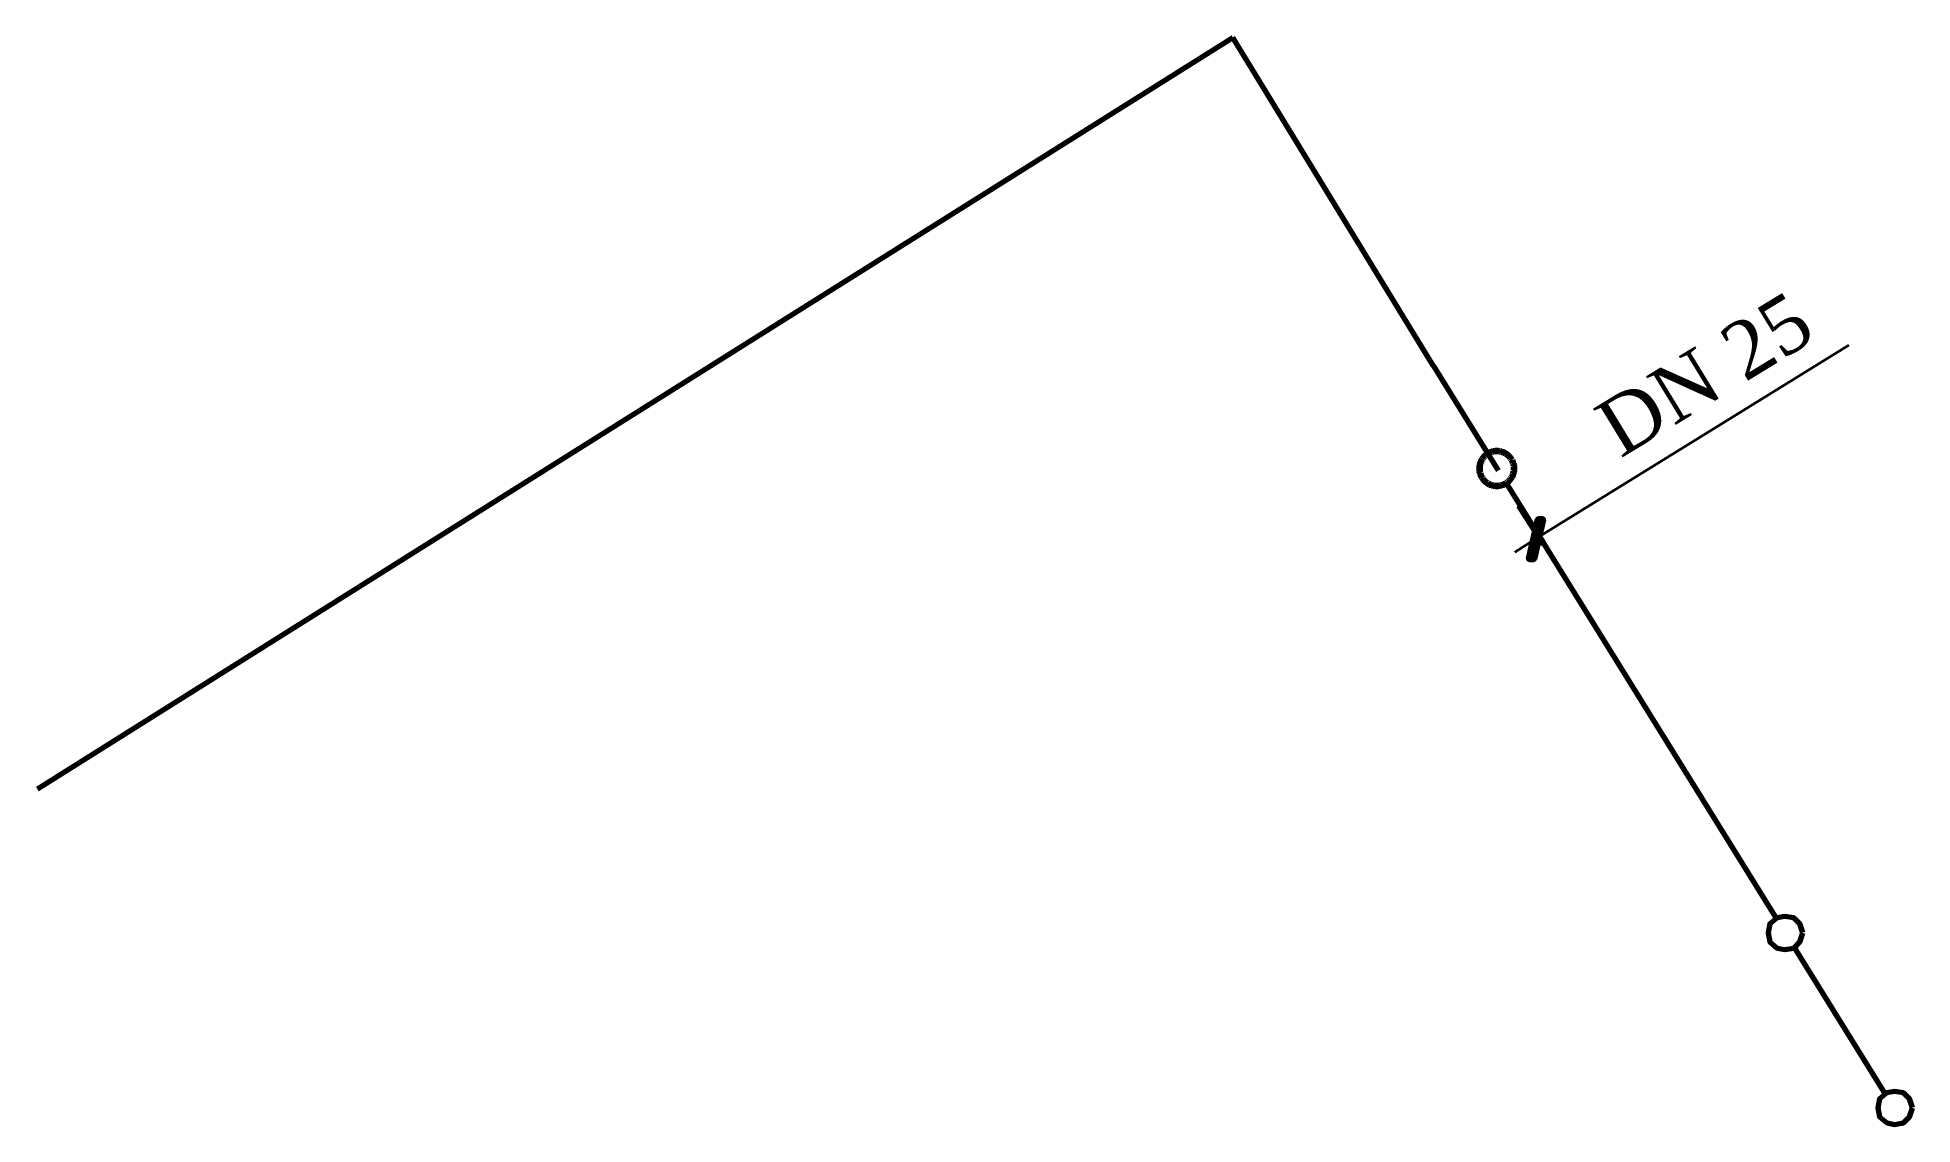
# Model space of a CAD drawing. Header units: millimetres. Extents: x 38 to 783, y 31 to 754.
# Drawn here: x 156.9 to 209.6, y 723.2 to 753.7 of the extents above.
import ezdxf

# ---------------------------------------------------------------- set-up
doc = ezdxf.new("R2010")
doc.units = ezdxf.units.MM
doc.layers.add('C00-00-00', color=40, linetype='Continuous')
for name, color, linetype, lineweight in [('Plyn_DR_venkovní', 40, 'PLYN_NÍZKOTLAKÝ_PO', 70), ('Plyn_DR_vnitřní', 40, '_PLYN_ROZVOD', 70), ('Plyn_popis', 40, 'Continuous', 70)]:
    doc.layers.add(name, color=color, linetype=linetype, lineweight=lineweight)
doc.styles.add('Times-Roman', font='times.ttf')
doc.linetypes.add('_PLYN_ROZVOD', pattern='A,1.38,-0.59,[127,manualvenky.shx,S=0.2,R=0,X=0,Y=0],-0.59', length=2.56)
doc.linetypes.add('PLYN_NÍZKOTLAKÝ_PO', pattern='A,7,-3,7,-3,7,-7,[12,insite.shx,S=1,R=0,X=0,Y=0],-7', length=41)

msp = doc.modelspace()

# ---------------------------------------------------------------- hatches: boundary and pattern name
at = {"layer": 'Plyn_popis'}
h = msp.add_hatch(color=256, dxfattribs=at)
h.paths.add_polyline_path([(198.848, 739.048), (198.975, 739.048), (199.102, 740.148)])
h.paths.add_polyline_path([(198.975, 739.048), (199.102, 740.148), (199.229, 740.148)])
h = msp.add_hatch(color=256, dxfattribs=at)
h.paths.add_polyline_path([(199.229, 740.148), (199.102, 740.148), (198.975, 739.048)])
h.paths.add_polyline_path([(199.102, 740.148), (198.975, 739.048), (198.848, 739.048)])
h = msp.add_hatch(color=256, dxfattribs=at)
h.dxf.hatch_style = 2
h.paths.add_polyline_path([(199.081, 739.598), (199.079, 739.585), (199.076, 739.573), (199.07, 739.562), (199.06, 739.551), (199.047, 739.542), (199.036, 739.537), (199.024, 739.535), (199.011, 739.535), (198.998, 739.537), (198.987, 739.542), (198.977, 739.549), (198.966, 739.56), (198.96, 739.57), (198.956, 739.582), (198.954, 739.595), (198.954, 739.607), (198.957, 739.62), (198.963, 739.631), (198.972, 739.643), (198.984, 739.652), (198.995, 739.657), (199.007, 739.661), (199.02, 739.661), (199.033, 739.659), (199.045, 739.655), (199.055, 739.649), (199.066, 739.638), (199.073, 739.628), (199.078, 739.617)])

# ---------------------------------------------------------------- linework, layer by layer
at = {"layer": 'C00-00-00', "lineweight": 100}
for points in [[(197.936, 742.069), (197.911, 742.069), (197.887, 742.067), (197.862, 742.064), (197.838, 742.059), (197.815, 742.054), (197.792, 742.047), (197.769, 742.04), (197.747, 742.031), (197.725, 742.021), (197.704, 742.011), (197.684, 741.999), (197.664, 741.986), (197.645, 741.973), (197.627, 741.958), (197.609, 741.943), (197.592, 741.927), (197.576, 741.91), (197.561, 741.892), (197.546, 741.874), (197.533, 741.855), (197.52, 741.835), (197.508, 741.814), (197.498, 741.793), (197.488, 741.772), (197.479, 741.75), (197.471, 741.727), (197.465, 741.704), (197.459, 741.681), (197.455, 741.657), (197.452, 741.632), (197.45, 741.607), (197.45, 741.582), (197.45, 741.557), (197.452, 741.533), (197.455, 741.508), (197.459, 741.484), (197.465, 741.461), (197.471, 741.438), (197.479, 741.415), (197.488, 741.393), (197.498, 741.371), (197.508, 741.35), (197.52, 741.33), (197.533, 741.31), (197.546, 741.291), (197.561, 741.273), (197.576, 741.255), (197.592, 741.238), (197.609, 741.222), (197.627, 741.207), (197.645, 741.192), (197.664, 741.179), (197.684, 741.166), (197.704, 741.154), (197.725, 741.144), (197.747, 741.134), (197.769, 741.125), (197.792, 741.117), (197.815, 741.111), (197.838, 741.105), (197.862, 741.101), (197.887, 741.098), (197.911, 741.096), (197.936, 741.096), (197.961, 741.096), (197.986, 741.098), (198.011, 741.101), (198.034, 741.105), (198.058, 741.111), (198.081, 741.117), (198.104, 741.125), (198.126, 741.134), (198.147, 741.144), (198.168, 741.154), (198.189, 741.166), (198.209, 741.179), (198.228, 741.192), (198.246, 741.207), (198.264, 741.222), (198.281, 741.238), (198.297, 741.255), (198.312, 741.273), (198.326, 741.291), (198.34, 741.31), (198.353, 741.33), (198.364, 741.35), (198.375, 741.371), (198.385, 741.393), (198.394, 741.415), (198.401, 741.438), (198.408, 741.461), (198.413, 741.484), (198.418, 741.508), (198.421, 741.533), (198.423, 741.557), (198.423, 741.582), (198.423, 741.607), (198.421, 741.632), (198.418, 741.657), (198.413, 741.681), (198.408, 741.704), (198.401, 741.727), (198.394, 741.75), (198.385, 741.772), (198.375, 741.793), (198.364, 741.814), (198.353, 741.835), (198.34, 741.855), (198.326, 741.874), (198.312, 741.892), (198.297, 741.91), (198.281, 741.927), (198.264, 741.943), (198.246, 741.958), (198.228, 741.973), (198.209, 741.986), (198.189, 741.999), (198.168, 742.011), (198.147, 742.021), (198.126, 742.031), (198.104, 742.04), (198.081, 742.047), (198.058, 742.054), (198.034, 742.059), (198.011, 742.064), (197.986, 742.067), (197.961, 742.069)], [(198.567, 740.548), (199.244, 739.49)]]:
    msp.add_lwpolyline(points, close=True, dxfattribs=at)
at = {"layer": 'Plyn_DR_venkovní', "linetype": 'Continuous', "ltscale": 0.7}
msp.add_line((156.932, 732.58), (190.521, 753.692), dxfattribs=at)
at = {"layer": 'Plyn_DR_venkovní', "ltscale": 0.7}
msp.add_line((196.146, 744.476), (190.521, 753.692), dxfattribs=at)
at = {"layer": 'Plyn_DR_vnitřní', "ltscale": 4}
msp.add_lwpolyline([(196.146, 744.476), (197.976, 741.528)], dxfattribs=at)
at = {"layer": 'Plyn_DR_vnitřní', "linetype": 'Continuous', "ltscale": 4}
msp.add_lwpolyline([(198.196, 741.174), (205.792, 728.936)], dxfattribs=at)
at = {"layer": 'Plyn_DR_vnitřní', "ltscale": 5}
for points in [[(206.539, 728.535), (206.454, 728.789), (206.285, 728.958), (206.031, 729), (205.819, 728.958), (205.607, 728.789), (205.565, 728.535), (205.607, 728.281), (205.819, 728.111), (206.031, 728.069), (206.285, 728.111), (206.454, 728.281)], [(209.617, 723.619), (209.533, 723.873), (209.363, 724.043), (209.109, 724.085), (208.898, 724.043), (208.686, 723.873), (208.644, 723.619), (208.686, 723.365), (208.898, 723.196), (209.109, 723.154), (209.363, 723.196), (209.533, 723.365)]]:
    msp.add_lwpolyline(points, close=True, dxfattribs=at)
msp.add_lwpolyline([(206.297, 728.123), (208.852, 724.006)], dxfattribs=at)
msp.add_lwpolyline([(206.297, 728.123), (208.852, 724.006)], dxfattribs=at)
at = {"layer": 'Plyn_popis', "lineweight": 30}
msp.add_lwpolyline([(198.44, 739.236), (199.117, 739.659), (207.826, 745.048)], dxfattribs=at)
at = {"layer": 'Plyn_popis', "lineweight": 100}
for points in [[(198.848, 739.048), (198.975, 739.048), (199.102, 740.148)], [(199.102, 740.148), (198.975, 739.048), (198.848, 739.048)], [(198.975, 739.048), (199.102, 740.148), (199.229, 740.148)], [(199.229, 740.148), (199.102, 740.148), (198.975, 739.048)]]:
    msp.add_lwpolyline(points, close=True, dxfattribs=at)

# ---------------------------------------------------------------- texts
at = {"layer": 'Plyn_popis', "style": 'Times-Roman'}
msp.add_text('DN 25', height=1.6, rotation=31.4443, dxfattribs=at).set_placement((201.414, 741.861))

doc.saveas('drawing.dxf')
